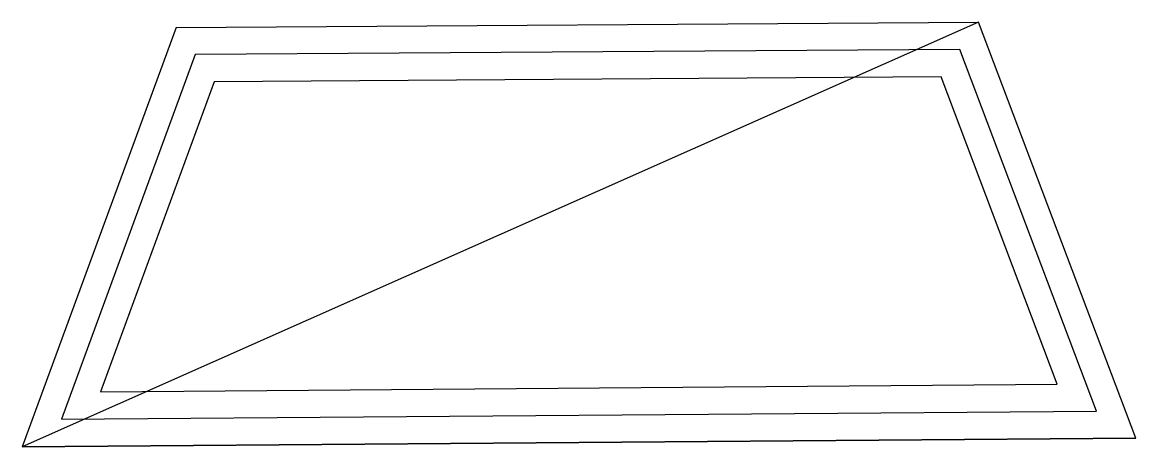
# Model space of a CAD drawing. Header units: millimetres. Extents: x -58 to 146, y 72 to 150.
import ezdxf

# ---------------------------------------------------------------- set-up
doc = ezdxf.new("R2010")
doc.units = ezdxf.units.MM
doc.layers.get('0').update_dxf_attribs({"linetype": 'CONTINUOUS'})

msp = doc.modelspace()

# ---------------------------------------------------------------- linework, layer by layer
for p, q in [((-30.1, 148.99), (117.41, 149.95)), ((146.31, 73.55), (117.41, 149.95)), ((-30.1, 148.99), (-58.42, 71.98)), ((146.31, 73.55), (-58.42, 71.98))]:
    msp.add_line(p, q)
for points in [[(117.41, 149.95), (-58.42, 71.98), (146.31, 73.55)], [(-26.6, 144.01), (-51.23, 77.03), (139.09, 78.49), (113.97, 144.93)], [(-23.11, 139.04), (-44.04, 82.09), (131.88, 83.44), (110.52, 139.91)]]:
    msp.add_lwpolyline(points, close=True)

doc.saveas('drawing.dxf')
